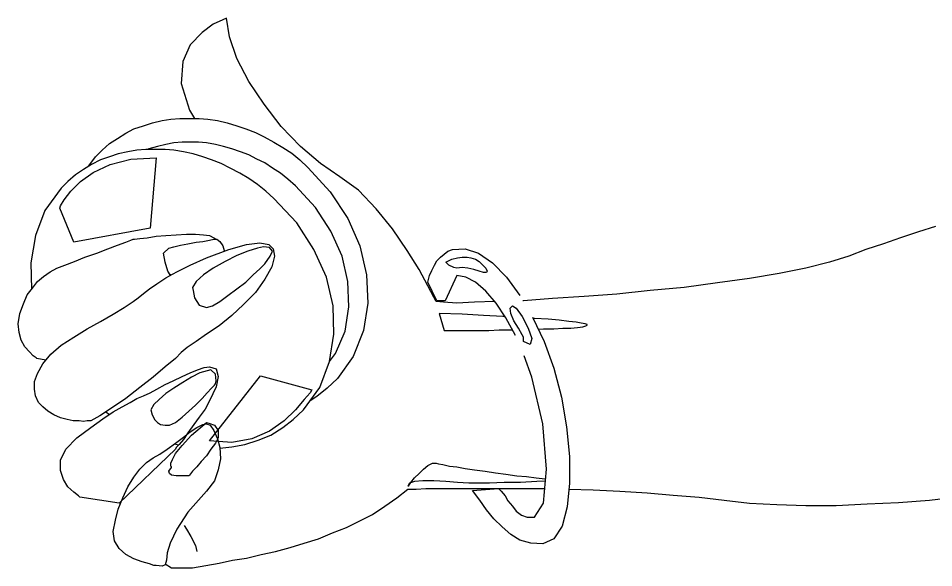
# Model space of a CAD drawing. Header units: millimetres. Extents: x -1542.5 to -1541.47, y 1782.13 to 1783.9.
# Drawn here: x -1542.3744 to -1542.1523, y 1783.1915 to 1783.3247 of the extents above; entities that cross this region are included whole.
import ezdxf

# ---------------------------------------------------------------- set-up
doc = ezdxf.new("R2010")
doc.units = ezdxf.units.MM
doc.header["$LTSCALE"] = 10
doc.layers.add('Humanos', color=2, linetype='Continuous')

msp = doc.modelspace()

# ---------------------------------------------------------------- linework, layer by layer
at = {"layer": 'Humanos'}
for points in [[(-1542.25874, 1783.25602), (-1542.26366, 1783.25587), (-1542.26797, 1783.25568), (-1542.2712, 1783.25587), (-1542.273, 1783.25604), (-1542.27354, 1783.25713), (-1542.27498, 1783.25982), (-1542.27714, 1783.26377), (-1542.28001, 1783.26844), (-1542.2836, 1783.27365), (-1542.28756, 1783.27851), (-1542.29187, 1783.283), (-1542.29637, 1783.28624), (-1542.30104, 1783.28947), (-1542.30589, 1783.29361), (-1542.31056, 1783.29846), (-1542.31469, 1783.30385), (-1542.31847, 1783.30942), (-1542.32135, 1783.31499), (-1542.32314, 1783.32021), (-1542.32386, 1783.3247), (-1542.32476, 1783.32434), (-1542.3271, 1783.32325), (-1542.32979, 1783.32128), (-1542.33266, 1783.31823), (-1542.33447, 1783.31427), (-1542.33482, 1783.30888), (-1542.33285, 1783.30241), (-1542.33166, 1783.30043)], [(-1542.35729, 1783.28893), (-1542.35567, 1783.29109), (-1542.35405, 1783.29271), (-1542.35225, 1783.29432), (-1542.35028, 1783.29558), (-1542.3483, 1783.29684), (-1542.34633, 1783.29792), (-1542.34399, 1783.29863), (-1542.34183, 1783.29936), (-1542.3395, 1783.29989), (-1542.33734, 1783.30025), (-1542.33518, 1783.30043), (-1542.33285, 1783.30043), (-1542.33051, 1783.30043), (-1542.32836, 1783.30025), (-1542.32602, 1783.29989), (-1542.32368, 1783.29936), (-1542.32135, 1783.29863), (-1542.31919, 1783.29792), (-1542.31685, 1783.29702), (-1542.31469, 1783.29594), (-1542.31236, 1783.29468), (-1542.3102, 1783.29342), (-1542.30804, 1783.29199), (-1542.30607, 1783.29037), (-1542.30409, 1783.28857), (-1542.2987, 1783.28264), (-1542.29439, 1783.27617), (-1542.29152, 1783.26952), (-1542.2899, 1783.26252), (-1542.28954, 1783.25568), (-1542.29061, 1783.24904), (-1542.29313, 1783.24275), (-1542.29691, 1783.23735), (-1542.29942, 1783.23502), (-1542.30193, 1783.23304), (-1542.30355, 1783.23196), (-1542.30355, 1783.23196)], [(-1542.32547, 1783.22052), (-1542.3226, 1783.22082), (-1542.31937, 1783.22136), (-1542.31614, 1783.22244), (-1542.31308, 1783.22369), (-1542.3102, 1783.22549), (-1542.30768, 1783.22747), (-1542.30517, 1783.22981), (-1542.30122, 1783.2352), (-1542.29888, 1783.24149), (-1542.2978, 1783.24814), (-1542.29798, 1783.25497), (-1542.2996, 1783.26198), (-1542.30265, 1783.26863), (-1542.30679, 1783.2751), (-1542.31236, 1783.28102), (-1542.31434, 1783.28282), (-1542.31631, 1783.28444), (-1542.31847, 1783.28588), (-1542.32063, 1783.28713), (-1542.32296, 1783.28839), (-1542.32512, 1783.28947), (-1542.32746, 1783.29037), (-1542.32961, 1783.29109), (-1542.33195, 1783.29181), (-1542.33428, 1783.29235), (-1542.33662, 1783.29271), (-1542.33877, 1783.29288), (-1542.34112, 1783.29288), (-1542.34345, 1783.29288), (-1542.34561, 1783.29271), (-1542.34776, 1783.29235), (-1542.3501, 1783.29181), (-1542.35225, 1783.29109), (-1542.35441, 1783.29037), (-1542.35657, 1783.28929), (-1542.35854, 1783.28803), (-1542.36052, 1783.28677), (-1542.36232, 1783.28516), (-1542.36394, 1783.28354), (-1542.36789, 1783.27815), (-1542.37023, 1783.27204), (-1542.37131, 1783.26539), (-1542.37114, 1783.25904)], [(-1542.29888, 1783.24149), (-1542.29744, 1783.24346), (-1542.29511, 1783.24886), (-1542.29421, 1783.25479), (-1542.29439, 1783.2609), (-1542.29582, 1783.26701), (-1542.29852, 1783.27312), (-1542.30229, 1783.27887), (-1542.30715, 1783.28408), (-1542.30894, 1783.2857), (-1542.31074, 1783.28713), (-1542.31272, 1783.28839), (-1542.31452, 1783.28965), (-1542.3165, 1783.29055), (-1542.31847, 1783.29163), (-1542.32045, 1783.29235), (-1542.3226, 1783.29307), (-1542.32458, 1783.29361), (-1542.32655, 1783.29414), (-1542.32871, 1783.2945), (-1542.33069, 1783.29468), (-1542.33266, 1783.29468), (-1542.33464, 1783.29468), (-1542.33662, 1783.2945), (-1542.3386, 1783.29414), (-1542.34057, 1783.29361), (-1542.34273, 1783.29307), (-1542.34309, 1783.29288), (-1542.34309, 1783.29288)], [(-1542.36088, 1783.27042), (-1542.3643, 1783.27869), (-1542.36411, 1783.27923), (-1542.36322, 1783.28066), (-1542.3616, 1783.28282), (-1542.35926, 1783.28516), (-1542.35621, 1783.28731), (-1542.35208, 1783.28929), (-1542.34704, 1783.29055), (-1542.34093, 1783.29091), (-1542.34237, 1783.27384), (-1542.36088, 1783.27042)], [(-1542.15188, 1783.2742), (-1542.15601, 1783.27294), (-1542.16032, 1783.2715), (-1542.16446, 1783.27006), (-1542.16877, 1783.26863), (-1542.1729, 1783.26701), (-1542.17758, 1783.26557), (-1542.18333, 1783.26413), (-1542.18979, 1783.26288), (-1542.19698, 1783.26162), (-1542.20472, 1783.26054), (-1542.2128, 1783.25946), (-1542.22107, 1783.25874), (-1542.22915, 1783.25784), (-1542.23706, 1783.2573), (-1542.24479, 1783.25677), (-1542.2518, 1783.25623), (-1542.25196, 1783.25622)], [(-1542.36771, 1783.24185), (-1542.36986, 1783.24221), (-1542.37005, 1783.24239), (-1542.37076, 1783.24292), (-1542.37166, 1783.24382), (-1542.37274, 1783.24508), (-1542.37364, 1783.2467), (-1542.37418, 1783.2485), (-1542.37436, 1783.25065), (-1542.374, 1783.25317), (-1542.3731, 1783.25551), (-1542.37221, 1783.25766), (-1542.37095, 1783.25928), (-1542.36969, 1783.2609), (-1542.36825, 1783.26215), (-1542.36663, 1783.26324), (-1542.36501, 1783.26413), (-1542.36304, 1783.26485), (-1542.3607, 1783.26575), (-1542.35819, 1783.26683), (-1542.35531, 1783.26773), (-1542.35261, 1783.2688), (-1542.35028, 1783.2697), (-1542.3483, 1783.27042), (-1542.34704, 1783.27096), (-1542.3465, 1783.27114), (-1542.34614, 1783.27114), (-1542.34488, 1783.27132), (-1542.34309, 1783.2715), (-1542.34093, 1783.27186), (-1542.3386, 1783.27204), (-1542.33608, 1783.27222), (-1542.33356, 1783.2724), (-1542.33141, 1783.2724), (-1542.32943, 1783.27222), (-1542.328, 1783.27204), (-1542.32691, 1783.2715), (-1542.32638, 1783.27114), (-1542.32638, 1783.27114)], [(-1542.33734, 1783.26252), (-1542.33752, 1783.26252), (-1542.33806, 1783.26341), (-1542.33877, 1783.26557), (-1542.33913, 1783.26773), (-1542.33788, 1783.26899), (-1542.33662, 1783.26934), (-1542.335, 1783.2697), (-1542.33321, 1783.27006), (-1542.33123, 1783.27042), (-1542.32961, 1783.2706), (-1542.328, 1783.27096), (-1542.32691, 1783.27114), (-1542.3262, 1783.27114), (-1542.32548, 1783.2706), (-1542.32476, 1783.26952), (-1542.3244, 1783.26844), (-1542.3244, 1783.26844), (-1542.3244, 1783.26827)], [(-1542.35675, 1783.22711), (-1542.35693, 1783.22711), (-1542.35764, 1783.22711), (-1542.35854, 1783.22693), (-1542.35962, 1783.22711), (-1542.36106, 1783.22711), (-1542.3625, 1783.22747), (-1542.36411, 1783.22783), (-1542.36573, 1783.22855), (-1542.36717, 1783.22944), (-1542.36843, 1783.23053), (-1542.3695, 1783.2316), (-1542.37023, 1783.23322), (-1542.37041, 1783.23484), (-1542.37041, 1783.23664), (-1542.36969, 1783.23861), (-1542.36843, 1783.24095), (-1542.36646, 1783.24329), (-1542.36394, 1783.24544), (-1542.36088, 1783.24742), (-1542.35764, 1783.2494), (-1542.35441, 1783.25119), (-1542.35136, 1783.25299), (-1542.34866, 1783.25461), (-1542.3465, 1783.25604), (-1542.34525, 1783.25694), (-1542.34399, 1783.25802), (-1542.34255, 1783.2591), (-1542.34075, 1783.26036), (-1542.3386, 1783.26179), (-1542.3359, 1783.26324), (-1542.33266, 1783.26485), (-1542.32871, 1783.26665), (-1542.32332, 1783.26863), (-1542.31901, 1783.26988), (-1542.31577, 1783.27025), (-1542.31362, 1783.26988), (-1542.31254, 1783.2688), (-1542.31218, 1783.26701), (-1542.3129, 1783.26449), (-1542.31452, 1783.26143), (-1542.31685, 1783.2582), (-1542.31973, 1783.25532), (-1542.3226, 1783.25263), (-1542.32565, 1783.25012), (-1542.32871, 1783.24814), (-1542.33123, 1783.24634), (-1542.33338, 1783.2449), (-1542.33482, 1783.24365), (-1542.33626, 1783.24221), (-1542.33877, 1783.24023), (-1542.34165, 1783.23771), (-1542.34488, 1783.2352), (-1542.3483, 1783.2325), (-1542.35172, 1783.23017), (-1542.35459, 1783.22837), (-1542.35675, 1783.22711)], [(-1542.33213, 1783.25946), (-1542.33195, 1783.25874), (-1542.33159, 1783.25694), (-1542.33051, 1783.25515), (-1542.32871, 1783.25461), (-1542.32727, 1783.25497), (-1542.32548, 1783.25604), (-1542.3235, 1783.25748), (-1542.32135, 1783.2591), (-1542.31919, 1783.26072), (-1542.31739, 1783.26252), (-1542.31577, 1783.26395), (-1542.31452, 1783.26521), (-1542.31326, 1783.26701), (-1542.31272, 1783.26827), (-1542.31344, 1783.26916), (-1542.31488, 1783.26934), (-1542.31631, 1783.26899), (-1542.31865, 1783.26827), (-1542.32135, 1783.26719), (-1542.32422, 1783.26575), (-1542.3271, 1783.26413), (-1542.32943, 1783.26252), (-1542.33123, 1783.2609), (-1542.33213, 1783.25946)], [(-1542.27084, 1783.25623), (-1542.27282, 1783.25623), (-1542.27498, 1783.26072), (-1542.27462, 1783.26233), (-1542.27408, 1783.26359), (-1542.27336, 1783.26485), (-1542.27282, 1783.26593), (-1542.27192, 1783.26683), (-1542.27103, 1783.26754), (-1542.27013, 1783.26827), (-1542.26905, 1783.26863), (-1542.26599, 1783.2688), (-1542.26276, 1783.26773), (-1542.25934, 1783.26539), (-1542.25593, 1783.26198), (-1542.25269, 1783.25748)], [(-1542.26797, 1783.26413), (-1542.26869, 1783.26431), (-1542.26994, 1783.26485), (-1542.27067, 1783.26557), (-1542.26923, 1783.26629), (-1542.26779, 1783.26665), (-1542.26671, 1783.26683), (-1542.26545, 1783.26683), (-1542.26456, 1783.26665), (-1542.26348, 1783.26629), (-1542.26258, 1783.26575), (-1542.26186, 1783.26503), (-1542.26096, 1783.26413), (-1542.2606, 1783.26341), (-1542.26078, 1783.26305), (-1542.2615, 1783.26305), (-1542.26258, 1783.26341), (-1542.26383, 1783.26377), (-1542.26528, 1783.26413), (-1542.26671, 1783.26431), (-1542.26797, 1783.26413)], [(-1542.25377, 1783.24778), (-1542.25611, 1783.25209), (-1542.25844, 1783.25568), (-1542.26096, 1783.25856), (-1542.26348, 1783.26072), (-1542.26581, 1783.26198), (-1542.26797, 1783.26233), (-1542.27084, 1783.25623)], [(-1542.2518, 1783.24742), (-1542.25216, 1783.24796), (-1542.25306, 1783.24957), (-1542.25413, 1783.25137), (-1542.25485, 1783.25317), (-1542.25503, 1783.25442), (-1542.25449, 1783.25497), (-1542.25359, 1783.25442), (-1542.25216, 1783.25245), (-1542.25071, 1783.24957), (-1542.24982, 1783.24706), (-1542.25018, 1783.24562), (-1542.2518, 1783.24634), (-1542.2518, 1783.24742)], [(-1542.27229, 1783.25317), (-1542.27103, 1783.24904), (-1542.27067, 1783.24904), (-1542.26994, 1783.24904), (-1542.26869, 1783.24904), (-1542.26707, 1783.24904), (-1542.26509, 1783.24904), (-1542.26276, 1783.24904), (-1542.26024, 1783.24904), (-1542.25772, 1783.24922), (-1542.25503, 1783.24922), (-1542.25455, 1783.24922)], [(-1542.25633, 1783.25243), (-1542.25683, 1783.25245), (-1542.2615, 1783.25263), (-1542.26671, 1783.25299), (-1542.27229, 1783.25317)], [(-1542.24964, 1783.25227), (-1542.24676, 1783.24634), (-1542.24443, 1783.23987), (-1542.24263, 1783.23286), (-1542.24137, 1783.22567), (-1542.24066, 1783.21848), (-1542.24066, 1783.21202), (-1542.2412, 1783.20627), (-1542.24245, 1783.20159), (-1542.24443, 1783.19854), (-1542.24712, 1783.19728), (-1542.25, 1783.19746), (-1542.25269, 1783.19818), (-1542.25485, 1783.19961), (-1542.25701, 1783.20141), (-1542.25898, 1783.20339), (-1542.26078, 1783.20555), (-1542.2624, 1783.20788), (-1542.26419, 1783.21022), (-1542.25791, 1783.21076), (-1542.25719, 1783.21004), (-1542.25629, 1783.20896), (-1542.25557, 1783.2077), (-1542.25449, 1783.20644), (-1542.25359, 1783.20519), (-1542.25233, 1783.20429), (-1542.2509, 1783.20375), (-1542.2491, 1783.20375), (-1542.24694, 1783.20717), (-1542.24622, 1783.21543), (-1542.24712, 1783.22639), (-1542.24982, 1783.23771), (-1542.25162, 1783.24292)], [(-1542.2482, 1783.24931), (-1542.24694, 1783.2494), (-1542.24443, 1783.2494), (-1542.24227, 1783.24957), (-1542.2403, 1783.24957), (-1542.23868, 1783.24976), (-1542.23742, 1783.24993), (-1542.2367, 1783.25012), (-1542.23634, 1783.25029), (-1542.23634, 1783.25047), (-1542.23688, 1783.25065), (-1542.23778, 1783.25083), (-1542.23904, 1783.25102), (-1542.24083, 1783.25119), (-1542.24317, 1783.25155), (-1542.24586, 1783.25173), (-1542.2491, 1783.25191), (-1542.24948, 1783.25195)], [(-1542.34992, 1783.20717), (-1542.35945, 1783.2086), (-1542.3598, 1783.20896), (-1542.36088, 1783.20986), (-1542.36232, 1783.21112), (-1542.3634, 1783.21292), (-1542.36411, 1783.21507), (-1542.36411, 1783.21758), (-1542.36286, 1783.22029), (-1542.36016, 1783.22298), (-1542.35675, 1783.22549), (-1542.35387, 1783.22765), (-1542.35136, 1783.22927), (-1542.3492, 1783.23053), (-1542.34723, 1783.2316), (-1542.34561, 1783.2325), (-1542.34399, 1783.23322), (-1542.34237, 1783.23394), (-1542.34075, 1783.23484), (-1542.33877, 1783.23592), (-1542.3368, 1783.23681), (-1542.33464, 1783.2379), (-1542.33266, 1783.23879), (-1542.33087, 1783.23951), (-1542.32925, 1783.24005), (-1542.328, 1783.24023), (-1542.32638, 1783.23969), (-1542.32584, 1783.2379), (-1542.32638, 1783.23538), (-1542.328, 1783.23196), (-1542.32907, 1783.22999), (-1542.33051, 1783.22801), (-1542.33177, 1783.22621), (-1542.33321, 1783.22424), (-1542.33428, 1783.22262), (-1542.33537, 1783.22136), (-1542.33608, 1783.22064), (-1542.33626, 1783.22029), (-1542.34992, 1783.20717)], [(-1542.34201, 1783.22891), (-1542.34201, 1783.22873), (-1542.34165, 1783.22819), (-1542.34129, 1783.22747), (-1542.34057, 1783.22675), (-1542.33986, 1783.22621), (-1542.33877, 1783.22604), (-1542.3377, 1783.22604), (-1542.33626, 1783.22675), (-1542.33464, 1783.22801), (-1542.33302, 1783.22944), (-1542.33141, 1783.23089), (-1542.32979, 1783.2325), (-1542.32853, 1783.23394), (-1542.32746, 1783.23502), (-1542.32674, 1783.23574), (-1542.32655, 1783.2361), (-1542.32638, 1783.23681), (-1542.32655, 1783.23843), (-1542.32763, 1783.23951), (-1542.33033, 1783.23879), (-1542.33231, 1783.23771), (-1542.33447, 1783.23645), (-1542.33662, 1783.23502), (-1542.3386, 1783.23376), (-1542.34022, 1783.23232), (-1542.34148, 1783.23106), (-1542.34219, 1783.22981), (-1542.34201, 1783.22891)], [(-1542.31559, 1783.23807), (-1542.30319, 1783.23466), (-1542.30355, 1783.23394), (-1542.30499, 1783.23232), (-1542.30715, 1783.22981), (-1542.30984, 1783.22711), (-1542.31344, 1783.22459), (-1542.31775, 1783.2228), (-1542.3226, 1783.2219), (-1542.328, 1783.22226), (-1542.31559, 1783.23807)], [(-1542.35315, 1783.22927), (-1542.35227, 1783.22868)], [(-1542.34093, 1783.19207), (-1542.34148, 1783.19207), (-1542.34255, 1783.19243), (-1542.34435, 1783.19296), (-1542.34633, 1783.19369), (-1542.3483, 1783.19476), (-1542.34992, 1783.1962), (-1542.351, 1783.198), (-1542.35136, 1783.20033), (-1542.35082, 1783.20303), (-1542.3501, 1783.20572), (-1542.34902, 1783.20842), (-1542.34776, 1783.21112), (-1542.34633, 1783.21345), (-1542.34488, 1783.21543), (-1542.34327, 1783.21705), (-1542.34165, 1783.21813), (-1542.34003, 1783.21903), (-1542.33824, 1783.22029), (-1542.33626, 1783.22172), (-1542.33428, 1783.22316), (-1542.33266, 1783.22442), (-1542.33105, 1783.22549), (-1542.32961, 1783.22621), (-1542.32871, 1783.22639), (-1542.32781, 1783.22604), (-1542.32691, 1783.22478), (-1542.32602, 1783.2228), (-1542.32548, 1783.22064), (-1542.3253, 1783.21794), (-1542.32584, 1783.21525), (-1542.32674, 1783.21256), (-1542.32871, 1783.21004), (-1542.33321, 1783.20501), (-1542.3359, 1783.20087), (-1542.33752, 1783.19746), (-1542.33824, 1783.19512), (-1542.33842, 1783.19333), (-1542.33877, 1783.19225), (-1542.3395, 1783.19189), (-1542.34093, 1783.19207)], [(-1542.33716, 1783.21579), (-1542.33716, 1783.21597), (-1542.33734, 1783.21615), (-1542.33734, 1783.21687), (-1542.33698, 1783.21777), (-1542.33626, 1783.2192), (-1542.33464, 1783.22118), (-1542.33231, 1783.22369), (-1542.32871, 1783.22675), (-1542.32817, 1783.22657), (-1542.32674, 1783.22604), (-1542.32584, 1783.22478), (-1542.32584, 1783.22298), (-1542.32655, 1783.22172), (-1542.32763, 1783.22029), (-1542.32871, 1783.21867), (-1542.32997, 1783.21723), (-1542.33105, 1783.21597), (-1542.33213, 1783.21489), (-1542.33285, 1783.21399), (-1542.33302, 1783.21381), (-1542.33338, 1783.21381), (-1542.33411, 1783.21381), (-1542.335, 1783.21381), (-1542.33608, 1783.21381), (-1542.33716, 1783.21399), (-1542.3377, 1783.21435), (-1542.33788, 1783.21489), (-1542.33716, 1783.21579)], [(-1542.33654, 1783.22152), (-1542.33542, 1783.2213)], [(-1542.27983, 1783.2113), (-1542.27965, 1783.21147), (-1542.27911, 1783.21219), (-1542.27821, 1783.21328), (-1542.27714, 1783.21435), (-1542.27606, 1783.21543), (-1542.27498, 1783.21633), (-1542.2739, 1783.21687), (-1542.273, 1783.21687), (-1542.27246, 1783.21669), (-1542.27139, 1783.21651), (-1542.26977, 1783.21615), (-1542.26797, 1783.21597), (-1542.26599, 1783.21561), (-1542.26366, 1783.21525), (-1542.26114, 1783.21489), (-1542.25863, 1783.21453), (-1542.25611, 1783.21417), (-1542.25342, 1783.21381), (-1542.25108, 1783.21363), (-1542.24874, 1783.21328), (-1542.24658, 1783.21309), (-1542.24643, 1783.21308)], [(-1542.3387, 1783.19249), (-1542.33716, 1783.19153), (-1542.33213, 1783.19153), (-1542.32889, 1783.19207), (-1542.32565, 1783.1926), (-1542.32242, 1783.19333), (-1542.31901, 1783.19386), (-1542.31541, 1783.19476), (-1542.312, 1783.19548), (-1542.3084, 1783.19638), (-1542.30499, 1783.19746), (-1542.30157, 1783.19854), (-1542.29816, 1783.19997), (-1542.29475, 1783.20123), (-1542.29152, 1783.20285), (-1542.28846, 1783.20446), (-1542.28541, 1783.20644), (-1542.28253, 1783.20842), (-1542.27983, 1783.21058), (-1542.27929, 1783.21058), (-1542.27785, 1783.21058), (-1542.27552, 1783.21076), (-1542.27229, 1783.21076), (-1542.26833, 1783.21076), (-1542.26383, 1783.21076), (-1542.25881, 1783.21076), (-1542.25323, 1783.21076), (-1542.24731, 1783.21076), (-1542.24663, 1783.21074)], [(-1542.24648, 1783.21249), (-1542.24856, 1783.21238), (-1542.25252, 1783.21219), (-1542.25647, 1783.21219), (-1542.26006, 1783.21202), (-1542.26276, 1783.21202), (-1542.26509, 1783.21202), (-1542.26779, 1783.21219), (-1542.27067, 1783.21238), (-1542.27354, 1783.21256), (-1542.27624, 1783.21256), (-1542.27821, 1783.21238), (-1542.27947, 1783.21202), (-1542.27983, 1783.2113)], [(-1542.24079, 1783.21056), (-1542.2349, 1783.2104), (-1542.22844, 1783.21004), (-1542.22178, 1783.20968), (-1542.21549, 1783.20914), (-1542.20921, 1783.2086), (-1542.2031, 1783.20788), (-1542.19698, 1783.20717), (-1542.19034, 1783.20681), (-1542.18333, 1783.20662), (-1542.17596, 1783.20662), (-1542.16841, 1783.20698), (-1542.16086, 1783.20734), (-1542.15331, 1783.20788), (-1542.14577, 1783.20878)], [(-1542.33411, 1783.20177), (-1542.33356, 1783.20087), (-1542.33249, 1783.19908), (-1542.33141, 1783.19692), (-1542.33105, 1783.19548)]]:
    msp.add_lwpolyline(points, dxfattribs=at)

doc.saveas('drawing.dxf')
